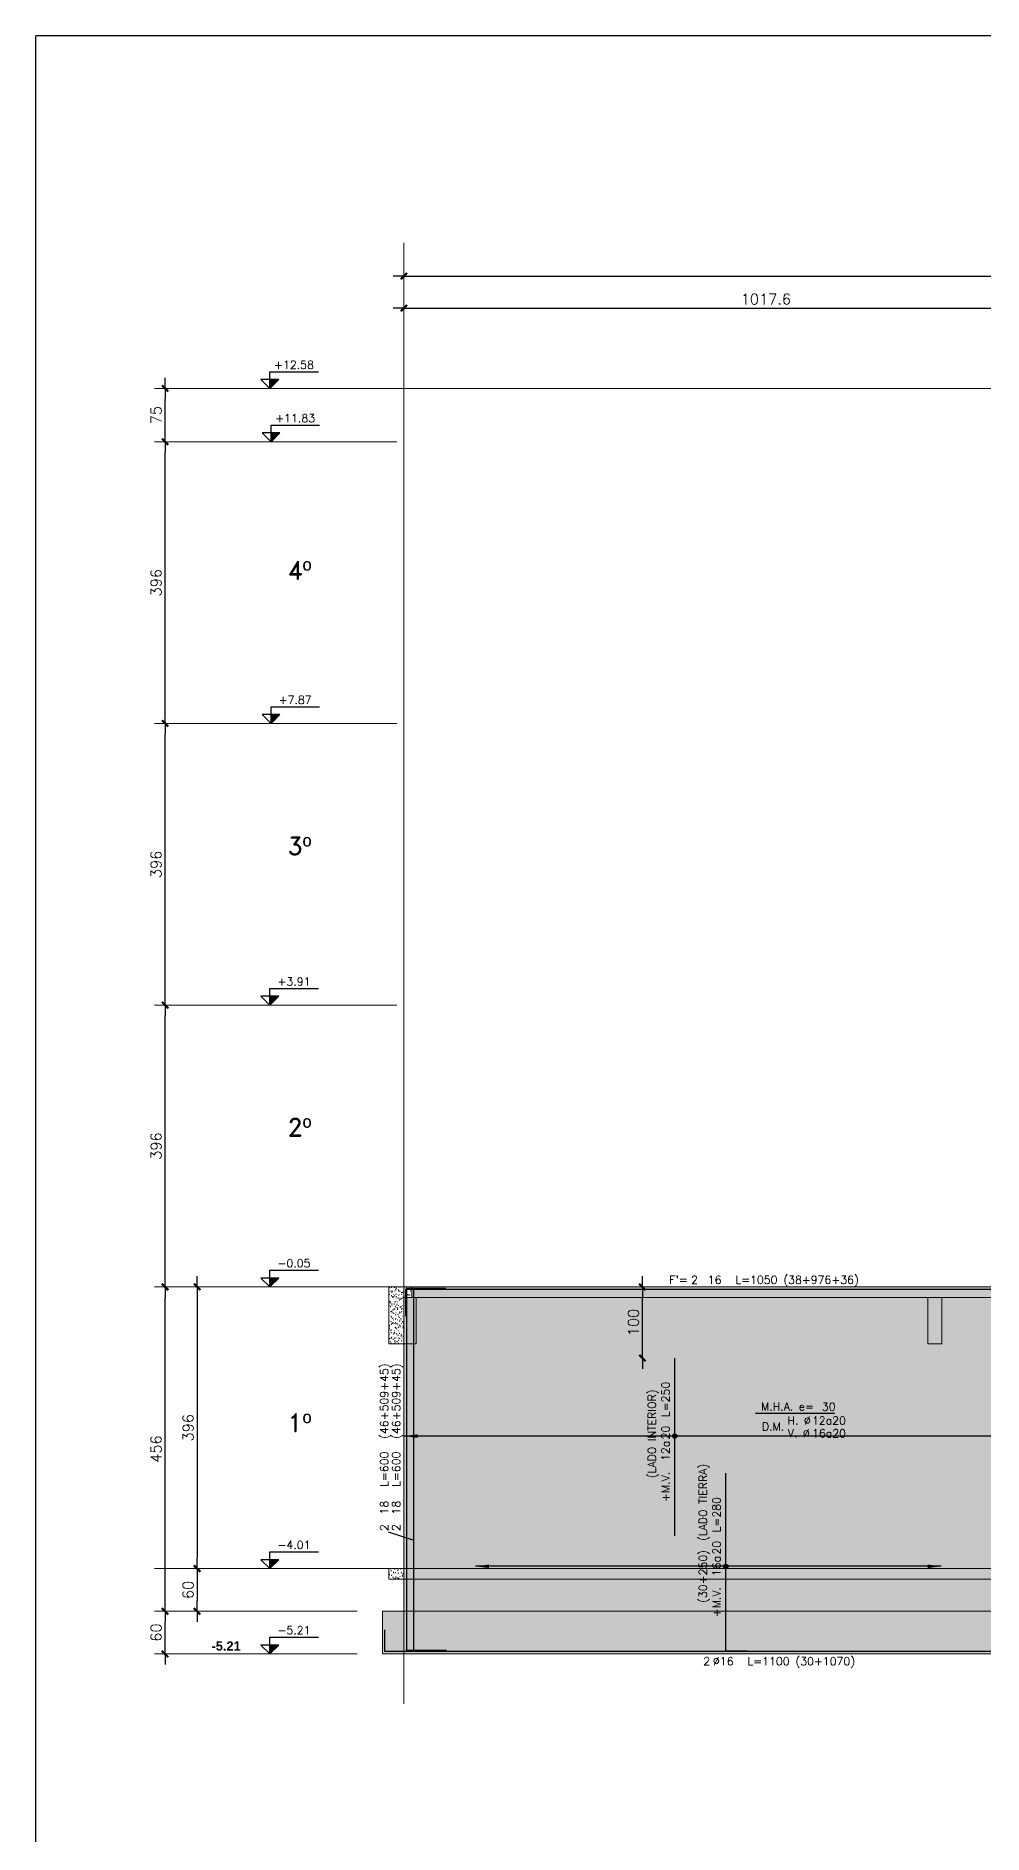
# Model space of a CAD drawing. Extents: x -9609 to 18865, y -11714 to 16567.
# Drawn here: x -58 to 1273, y 1595 to 4123 of the extents above; entities that cross this region are included whole.
import ezdxf
from ezdxf.enums import TextEntityAlignment as Align

# ---------------------------------------------------------------- set-up
doc = ezdxf.new("R2010")
doc.units = 0
doc.header["$LTSCALE"] = 30
doc.header["$MEASUREMENT"] = 0
doc.linetypes.add('EJEI$0$RLE-PROYECCION', pattern=[0.71438, 0.47625, -0.23813])
doc.layers.get('0').update_dxf_attribs({"linetype": 'CONTINUOUS'})
for name, color, linetype in [('EJEI$0$FE', 7, 'CONTINUOUS'), ('EJEI$0$RLA-FE', 7, 'CONTINUOUS'), ('EJEI$0$RLA-TEXTOS2', 6, 'CONTINUOUS'), ('EJEI$0$TEXTOS-FE', 9, 'CONTINUOUS'), ('EJEI$0$TEXTOS1', 9, 'CONTINUOUS'), ('RLA-FORMATO', 7, 'CONTINUOUS')]:
    doc.layers.add(name, color=color, linetype=linetype)
doc.layers.add('EJEI$0$RLA-ACHURADO', color=30, linetype='EJEI$0$RLE-PROYECCION', lineweight=15, transparency=0.7)
for name, color, linetype, lineweight in [('EJEI$0$RLA-CONTORNO', 30, 'CONTINUOUS', 15), ('EJEI$0$RLA-EJES', 1, 'CONTINUOUS', 9), ('EJEI$0$RLA-NIVEL-1', 1, 'CONTINUOUS', 9), ('EJEI$0$RLA-SELLO', 3, 'CONTINUOUS', 9)]:
    doc.layers.add(name, color=color, linetype=linetype, lineweight=lineweight)
doc.styles.add('EJEI$0$Arial_B', font='', dxfattribs={"height": 12.896825})
doc.styles.add('EJEI$0$RomanD', font='romand.shx', dxfattribs={"height": 31.5})
doc.styles.add('EJEI$0$RomanS', font='romans.shx', dxfattribs={"height": 11.25})
doc.styles.get('EJEI$0$Arial_B').set_extended_font_data('Arial', bold=True)
doc.dimstyles.new('EJEI$0$ING-50', dxfattribs={"dimscale": 50, "dimtxt": 0.27, "dimasz": 0.3, "dimexe": 0, "dimexo": 0, "dimgap": 0.1, "dimtad": 1, "dimdec": 1, "dimzin": 12, "dimdsep": 46, "dimtxsty": 'EJEI$0$RomanS', "dimblk": 'EJEI$0$TICK1', "dimblk1": 'EJEI$0$TICK1', "dimblk2": 'EJEI$0$TICK1', "dimcen": 0.09, "dimclrd": 2, "dimclre": 1, "dimclrt": 3, "dimadec": 0, "dimazin": 0, "dimtfac": 1, "dimtdec": 0, "dimtix": 1, "dimtmove": 2, "dimatfit": 3, "dimldrblk": 'EJEI$0$TICK1', "dimfxl": 0, "dimfxlon": 1, "dimtolj": 1, "dimtzin": 0, "dimarcsym": 0})
doc.dimstyles.new('EJEI$0$ING50', dxfattribs={"dimscale": 50, "dimtxt": 0.27, "dimasz": 0.3, "dimexe": 0, "dimexo": 0, "dimgap": 0.1, "dimtad": 1, "dimdec": 1, "dimzin": 12, "dimdsep": 46, "dimtxsty": 'EJEI$0$RomanS', "dimblk": 'EJEI$0$TICK1', "dimblk1": 'EJEI$0$TICK1', "dimblk2": 'EJEI$0$TICK1', "dimcen": 0.09, "dimclrd": 2, "dimclre": 1, "dimclrt": 3, "dimadec": 0, "dimazin": 0, "dimtfac": 1, "dimtdec": 0, "dimtix": 1, "dimtmove": 2, "dimatfit": 3, "dimldrblk": 'EJEI$0$TICK1', "dimfxl": 0, "dimfxlon": 1, "dimtolj": 1, "dimtzin": 0, "dimarcsym": 0})
pattern_1 = [(0, (-2025.082, -1558.006), (7.448, 5.08), [0.614, -4.971, 0.614, -4.971, -29.791]), (0, (-2025.082, -1558.006), (7.448, 5.08), [-11.172, 0.614, -10.557, 0.614, -4.971, -13.034]), (0, (-2025.082, -1558.006), (7.448, 5.08), [-27.929, 0.614, -3.109, 0.614, -8.695]), (101.948, (-2022.289, -1555.466), (-5.3358703, 15.057556), [1.484, -12.007, 1.484, -83.956]), (101.948, (-2022.289, -1555.466), (-5.3358703, 15.057556), [-14.974, -12.007, 1.484, -25.497, -44.968]), (101.948, (-2022.289, -1555.466), (-5.3358703, 15.057556), [-53.962, 1.484, -12.007, 1.484, -29.994]), (101.948, (-2022.289, -1555.466), (-5.3358703, 15.057556), [-68.936, -7.51, 1.484, -21]), (258.052, (-2021.358, -1545.306), (-2.1116062, -20.1370994), [1.484, -12.007, 1.484, -83.956]), (258.052, (-2021.358, -1545.306), (-2.1116062, -20.1370994), [-14.974, -12.007, 1.484, -25.497, -44.968]), (258.052, (-2021.358, -1545.306), (-2.1116062, -20.1370994), [-53.962, 1.484, -12.007, 1.484, -29.994]), (258.052, (-2021.358, -1545.306), (-2.1116062, -20.1370994), [-68.936, -7.51, 1.484, -21])]
pattern_2 = [(0, (-2025.066, -1558.006), (7.448, 5.08), [0.614, -4.972, 0.614, -4.972, -29.792]), (0, (-2025.066, -1558.006), (7.448, 5.08), [-11.172, 0.614, -10.558, 0.614, -4.972, -13.034]), (0, (-2025.066, -1558.006), (7.448, 5.08), [-27.93, 0.614, -3.11, 0.614, -8.696]), (101.949, (-2022.273, -1555.466), (-5.3361331, 15.0574629), [1.484, -12.007, 1.484, -83.956]), (101.949, (-2022.273, -1555.466), (-5.3361331, 15.0574629), [-14.974, -12.007, 1.484, -25.497, -44.968]), (101.949, (-2022.273, -1555.466), (-5.3361331, 15.0574629), [-53.962, 1.484, -12.007, 1.484, -29.994]), (101.949, (-2022.273, -1555.466), (-5.3361331, 15.0574629), [-68.937, -7.51, 1.484, -21]), (258.051, (-2021.342, -1545.306), (-2.1119577, -20.1370625), [1.484, -12.007, 1.484, -83.956]), (258.051, (-2021.342, -1545.306), (-2.1119577, -20.1370625), [-14.974, -12.007, 1.484, -25.497, -44.968]), (258.051, (-2021.342, -1545.306), (-2.1119577, -20.1370625), [-53.962, 1.484, -12.007, 1.484, -29.994]), (258.051, (-2021.342, -1545.306), (-2.1119577, -20.1370625), [-68.937, -7.51, 1.484, -21])]

# ---------------------------------------------------------------- blocks, each defined once
blk = doc.blocks.new('EJEI$0$TICK1')
at = {"color": 2}
for points in [[(0, 0), (-1, 0)], [(0, 0), (1, 0)]]:
    blk.add_lwpolyline(points, dxfattribs=at)
at = {"color": 2, "const_width": 0.2}
blk.add_lwpolyline([(-0.3, -0.3), (0.3, 0.3)], dxfattribs=at)
blk = doc.blocks.new('EJEI$0$DIMBLOCK1-EJE I')
at = {"color": 2, "lineweight": -2, "transparency": 16777216}
blk.add_line((-2207.4, 1416), (447.7, 1416), dxfattribs=at)
at = {"color": 2, "lineweight": -2, "transparency": 16777216, "xscale": 15, "yscale": 15, "zscale": 15, "rotation": 180}
blk.add_blockref('EJEI$0$TICK1', (-2222.4, 1416), dxfattribs=at)
at = {"color": 2, "lineweight": -2, "transparency": 16777216, "xscale": 15, "yscale": 15, "zscale": 15}
blk.add_blockref('EJEI$0$TICK1', (462.7, 1416), dxfattribs=at)
at = {"color": 3, "transparency": 16777216, "insert": (-879.8, 1428.6), "char_height": 15, "attachment_point": 5, "style": 'EJEI$0$RomanS'}
blk.add_mtext('\\A1;2685.1', dxfattribs=at)
blk = doc.blocks.new('EJEI$0$DIMBLOCK2-EJE I')
at = {"color": 2, "lineweight": -2, "transparency": 16777216}
blk.add_line((-2207.4, 1371), (-1219.8, 1371), dxfattribs=at)
at = {"color": 2, "lineweight": -2, "transparency": 16777216, "xscale": 15, "yscale": 15, "zscale": 15, "rotation": 180}
blk.add_blockref('EJEI$0$TICK1', (-2222.4, 1371), dxfattribs=at)
at = {"color": 2, "lineweight": -2, "transparency": 16777216, "xscale": 15, "yscale": 15, "zscale": 15}
blk.add_blockref('EJEI$0$TICK1', (-1204.8, 1371), dxfattribs=at)
at = {"color": 3, "transparency": 16777216, "insert": (-1713.6, 1383.6), "char_height": 15, "attachment_point": 5, "style": 'EJEI$0$RomanS'}
blk.add_mtext('\\A1;1017.6', dxfattribs=at)
blk = doc.blocks.new('EJEI$0$DIMBLOCK5-EJE I')
at = {"color": 2, "lineweight": -2, "transparency": 16777216}
blk.add_line((-2558.2, -506), (-2558.2, -476), dxfattribs=at)
at = {"color": 2, "lineweight": -2, "transparency": 16777216, "xscale": 15, "yscale": 15, "zscale": 15}
for p, rotation in [((-2558.2, -461), 90), ((-2558.2, -521), 270)]:
    blk.add_blockref('EJEI$0$TICK1', p, dxfattribs=dict(at, rotation=rotation))
at = {"color": 3, "transparency": 16777216, "insert": (-2570.8, -491), "char_height": 15, "attachment_point": 5, "rotation": 90, "style": 'EJEI$0$RomanS'}
blk.add_mtext('\\A1;60', dxfattribs=at)
blk = doc.blocks.new('EJEI$0$DIMBLOCK6-EJE I')
at = {"color": 2, "lineweight": -2, "transparency": 16777216}
blk.add_line((-2558.2, -446), (-2558.2, -20), dxfattribs=at)
at = {"color": 2, "lineweight": -2, "transparency": 16777216, "xscale": 15, "yscale": 15, "zscale": 15}
for p, rotation in [((-2558.2, -5), 90), ((-2558.2, -461), 270)]:
    blk.add_blockref('EJEI$0$TICK1', p, dxfattribs=dict(at, rotation=rotation))
at = {"color": 3, "transparency": 16777216, "insert": (-2570.8, -233), "char_height": 15, "attachment_point": 5, "rotation": 90, "style": 'EJEI$0$RomanS'}
blk.add_mtext('\\A1;456', dxfattribs=at)
blk = doc.blocks.new('EJEI$0$DIMBLOCK7-EJE I')
at = {"color": 2, "lineweight": -2, "transparency": 16777216}
blk.add_line((-2558.2, 10), (-2558.2, 376), dxfattribs=at)
at = {"color": 2, "lineweight": -2, "transparency": 16777216, "xscale": 15, "yscale": 15, "zscale": 15}
for p, rotation in [((-2558.2, 391), 90), ((-2558.2, -5), 270)]:
    blk.add_blockref('EJEI$0$TICK1', p, dxfattribs=dict(at, rotation=rotation))
at = {"color": 3, "transparency": 16777216, "insert": (-2570.8, 193), "char_height": 15, "attachment_point": 5, "rotation": 90, "style": 'EJEI$0$RomanS'}
blk.add_mtext('\\A1;396', dxfattribs=at)
blk = doc.blocks.new('EJEI$0$DIMBLOCK8-EJE I')
at = {"color": 2, "lineweight": -2, "transparency": 16777216}
blk.add_line((-2558.2, 406), (-2558.2, 772), dxfattribs=at)
at = {"color": 2, "lineweight": -2, "transparency": 16777216, "xscale": 15, "yscale": 15, "zscale": 15}
for p, rotation in [((-2558.2, 787), 90), ((-2558.2, 391), 270)]:
    blk.add_blockref('EJEI$0$TICK1', p, dxfattribs=dict(at, rotation=rotation))
at = {"color": 3, "transparency": 16777216, "insert": (-2570.8, 589), "char_height": 15, "attachment_point": 5, "rotation": 90, "style": 'EJEI$0$RomanS'}
blk.add_mtext('\\A1;396', dxfattribs=at)
blk = doc.blocks.new('EJEI$0$DIMBLOCK9-EJE I')
at = {"color": 2, "lineweight": -2, "transparency": 16777216}
blk.add_line((-2558.2, 802), (-2558.2, 1168), dxfattribs=at)
at = {"color": 2, "lineweight": -2, "transparency": 16777216, "xscale": 15, "yscale": 15, "zscale": 15}
for p, rotation in [((-2558.2, 1183), 90), ((-2558.2, 787), 270)]:
    blk.add_blockref('EJEI$0$TICK1', p, dxfattribs=dict(at, rotation=rotation))
at = {"color": 3, "transparency": 16777216, "insert": (-2570.8, 985), "char_height": 15, "attachment_point": 5, "rotation": 90, "style": 'EJEI$0$RomanS'}
blk.add_mtext('\\A1;396', dxfattribs=at)
blk = doc.blocks.new('EJEI$0$DIMBLOCK10-EJE I')
at = {"color": 2, "lineweight": -2, "transparency": 16777216}
blk.add_line((-2558.2, 1198), (-2558.2, 1243), dxfattribs=at)
at = {"color": 2, "lineweight": -2, "transparency": 16777216, "xscale": 15, "yscale": 15, "zscale": 15}
for p, rotation in [((-2558.2, 1258), 90), ((-2558.2, 1183), 270)]:
    blk.add_blockref('EJEI$0$TICK1', p, dxfattribs=dict(at, rotation=rotation))
at = {"color": 3, "transparency": 16777216, "insert": (-2570.8, 1220.5), "char_height": 15, "attachment_point": 5, "rotation": 90, "style": 'EJEI$0$RomanS'}
blk.add_mtext('\\A1;75', dxfattribs=at)
blk = doc.blocks.new('EJEI$0$DIMBLOCK11-EJE I')
at = {"color": 2, "lineweight": -2, "transparency": 16777216}
blk.add_line((-2513.2, -20), (-2513.2, -386), dxfattribs=at)
at = {"color": 2, "lineweight": -2, "transparency": 16777216, "xscale": 15, "yscale": 15, "zscale": 15}
for p, rotation in [((-2513.2, -5), 90), ((-2513.2, -401), 270)]:
    blk.add_blockref('EJEI$0$TICK1', p, dxfattribs=dict(at, rotation=rotation))
at = {"color": 3, "transparency": 16777216, "insert": (-2525.8, -203), "char_height": 15, "attachment_point": 5, "rotation": 90, "style": 'EJEI$0$RomanS'}
blk.add_mtext('\\A1;396', dxfattribs=at)
blk = doc.blocks.new('EJEI$0$DIMBLOCK12-EJE I')
at = {"color": 2, "lineweight": -2, "transparency": 16777216}
blk.add_line((-2513.2, -416), (-2513.2, -446), dxfattribs=at)
at = {"color": 2, "lineweight": -2, "transparency": 16777216, "xscale": 15, "yscale": 15, "zscale": 15}
for p, rotation in [((-2513.2, -401), 90), ((-2513.2, -461), 270)]:
    blk.add_blockref('EJEI$0$TICK1', p, dxfattribs=dict(at, rotation=rotation))
at = {"color": 3, "transparency": 16777216, "insert": (-2525.8, -431), "char_height": 15, "attachment_point": 5, "rotation": 90, "style": 'EJEI$0$RomanS'}
blk.add_mtext('\\A1;60', dxfattribs=at)
blk = doc.blocks.new('EJEI$0$nivel-el')
blk.add_hatch(color=1).paths.add_polyline_path([(0, 0), (12.5, 12.5), (0, 12.5)])
at = {"color": 3}
blk.add_lwpolyline([(0, 0), (12.5, 12.5), (-12.5, 12.5), (0, 0), (0, 23.61), (68.35, 23.61)], dxfattribs=at)
blk.add_lwpolyline([(0, 0), (12.5, 12.5), (0, 12.5), (0, 0)])
at = {"color": 3, "style": 'EJEI$0$RomanS', "flags": 4}
blk.add_attdef('%%P0.00', text='', height=11.25, dxfattribs=at).set_placement((33.96, 27.67), align=Align.CENTER)
blk = doc.blocks.new('EJEI$0$FLECHA')
at = {"color": 2}
blk.add_lwpolyline([(0, 0, 0, 5, 0), (19.2, 0, 5, 5, 0)], format="xyseb", dxfattribs=at)
blk = doc.blocks.new('*U89')
at = {"layer": 'EJEI$0$RLA-FE'}
h = blk.add_hatch(color=256, dxfattribs=at)
edge = h.paths.add_edge_path()
edge.add_arc((119.2, 0), 3, 0, 360)
at = {"layer": 'EJEI$0$RLA-FE', "color": 1}
blk.add_line((119.2, -302.9), (119.2, 352), dxfattribs=at)
at = {"layer": 'EJEI$0$RLA-FE'}
for p, q in [((0, -30), (0, 0)), ((0, 0), (168.2, 0)), ((168.2, 0), (218.2, 0)), ((218.2, 0), (250, 0)), ((250, 0), (250, 0))]:
    blk.add_line(p, q, dxfattribs=at)
blk.add_circle((119.2, 0), 3, dxfattribs=at)
at = {"layer": 'EJEI$0$FE', "color": 1, "rotation": 270}
blk.add_blockref('EJEI$0$FLECHA', (119.2, 352), dxfattribs=at)
at = {"layer": 'EJEI$0$FE', "color": 1, "xscale": -1, "rotation": 270}
blk.add_blockref('EJEI$0$FLECHA', (119.2, -302.9), dxfattribs=at)
at = {"layer": 'EJEI$0$RLA-FE', "color": 3, "style": 'EJEI$0$RomanS'}
for tag, flags, p in [('TEXTO_FE2', 8, (142.1, 26.5)), ('+SUPLE', 12, (90, 7.3))]:
    blk.add_attdef(tag, text='', height=11.2, dxfattribs=dict(at, flags=flags)).set_placement(p, align=Align.RIGHT)
for tag, p, flags in [('LADO', (154.8, 26.5), 8), ('PHI', (94.1, 7.5), 14), ('A', (124.7, 7.3), 12), ('ESP', (135.6, 7.3), 12), ('MINUS', (160.7, 7.3), 13), ('TEXTO_FE1', (166.8, 7.3), 8), ('MARK', (174, 7.3), 13), ('TIPO', (104.6, -50.7), 13), ('NVECES', (90.7, -69.6), 13), ('NUMFE', (94.6, -89.4), 13), ('CAPA', (102.8, -108.5), 13), ('DESPLAZA', (259, -126.5), 13), ('ESPACIO', (265, -144.9), 13), ('CANT', (278.9, -163.7), 13), ('REC', (283.3, -184.4), 9)]:
    blk.add_attdef(tag, p, '', height=11.2, dxfattribs=dict(at, flags=flags))
at = {"layer": 'EJEI$0$RLA-FE', "color": 3, "style": 'EJEI$0$RomanS', "flags": 12}
blk.add_attdef('DIAM', text='', height=11.2, dxfattribs=at).set_placement((114.9, 7.3), align=Align.CENTER)
blk = doc.blocks.new('*D102')
at = {"layer": 'EJEI$0$RLA-FE', "color": 2, "lineweight": -2, "transparency": 16777216}
blk.add_line((-1887.2, -90), (-1887.2, -20), dxfattribs=at)
at = {"layer": 'EJEI$0$RLA-FE', "color": 2, "lineweight": -2, "transparency": 16777216, "xscale": 15, "yscale": 15, "zscale": 15}
for p, rotation in [((-1887.2, -5), 90), ((-1887.2, -105), 270)]:
    blk.add_blockref('EJEI$0$TICK1', p, dxfattribs=dict(at, rotation=rotation))
at = {"layer": 'EJEI$0$RLA-FE', "color": 3, "transparency": 16777216, "insert": (-1899.8, -55), "char_height": 15, "attachment_point": 5, "rotation": 90, "style": 'EJEI$0$RomanS'}
blk.add_mtext('\\A1;100', dxfattribs=at)
blk = doc.blocks.new('*U97')
at = {"layer": 'EJEI$0$RLA-FE'}
h = blk.add_hatch(color=256, dxfattribs=at)
edge = h.paths.add_edge_path()
edge.add_arc((140.3, 0), 3, 0, 360)
at = {"layer": 'EJEI$0$RLA-FE', "color": 1}
blk.add_line((140.2, -599.8), (140.2, 380.7), dxfattribs=at)
at = {"layer": 'EJEI$0$RLA-FE'}
for p, q in [((0, 0), (0, 0)), ((0, 0), (168.2, 0)), ((168.2, 0), (218.2, 0)), ((218.2, 0), (250, 0)), ((250, 0), (250, 0))]:
    blk.add_line(p, q, dxfattribs=at)
blk.add_circle((140.3, 0), 3, dxfattribs=at)
at = {"layer": 'EJEI$0$FE', "color": 1, "rotation": 270}
blk.add_blockref('EJEI$0$FLECHA', (140.2, 380.7), dxfattribs=at)
at = {"layer": 'EJEI$0$FE', "color": 1, "xscale": -1, "rotation": 270}
blk.add_blockref('EJEI$0$FLECHA', (140.2, -599.8), dxfattribs=at)
at = {"layer": 'EJEI$0$RLA-FE', "color": 3, "style": 'EJEI$0$RomanS'}
for tag, flags, p in [('TEXTO_FE2', 8, (142.1, 26.5)), ('+SUPLE', 12, (90, 7.3))]:
    blk.add_attdef(tag, text='', height=11.2, dxfattribs=dict(at, flags=flags)).set_placement(p, align=Align.RIGHT)
for tag, p, flags in [('LADO', (81, 26.5), 8), ('PHI', (94.1, 7.5), 14), ('A', (124.7, 7.3), 12), ('ESP', (135.6, 7.3), 12), ('MINUS', (160.7, 7.3), 13), ('TEXTO_FE1', (166.8, 7.3), 8), ('MARK', (174, 7.3), 13), ('TIPO', (104.6, -50.7), 13), ('NVECES', (90.7, -69.6), 13), ('NUMFE', (94.6, -89.4), 13), ('CAPA', (102.8, -108.5), 13), ('DESPLAZA', (259, -126.5), 13), ('ESPACIO', (265, -144.9), 13), ('CANT', (278.9, -163.7), 13), ('REC', (283.3, -184.4), 9)]:
    blk.add_attdef(tag, p, '', height=11.2, dxfattribs=dict(at, flags=flags))
at = {"layer": 'EJEI$0$RLA-FE', "color": 3, "style": 'EJEI$0$RomanS', "flags": 12}
blk.add_attdef('DIAM', text='', height=11.2, dxfattribs=at).set_placement((114.9, 7.3), align=Align.CENTER)
blk = doc.blocks.new('*U96')
at = {"layer": 'EJEI$0$TEXTOS1', "color": 5}
blk.add_line((-55.6, 0), (55.6, 0), dxfattribs=at)
at = {"layer": 'EJEI$0$TEXTOS-FE', "color": 9, "style": 'EJEI$0$RomanS'}
for s, p in [('D.M.', (-30.8, -24.4)), ('V. %%C', (5.4, -33.8)), ('H. %%C', (5.9, -16))]:
    blk.add_text(s, height=11.25, dxfattribs=at).set_placement(p, align=Align.CENTER)
at = {"layer": 'EJEI$0$TEXTOS-FE', "color": 9, "style": 'EJEI$0$RomanS', "flags": 12}
for tag, p in [('MALLA_2', (23.9, -16.1)), ('MALLA_3', (24, -34))]:
    blk.add_attdef(tag, p, '', height=11.2, dxfattribs=at)
at = {"layer": 'EJEI$0$TEXTOS1', "color": 9, "style": 'EJEI$0$RomanS'}
blk.add_text('M.H.A. e=', height=11.25, dxfattribs=at).set_placement((-10.5, 3.6), align=Align.CENTER)
at = {"layer": 'EJEI$0$TEXTOS1', "color": 9, "style": 'EJEI$0$RomanS', "flags": 12}
blk.add_attdef('ESPESOR', (30.1, 3.4), '', height=11.2, dxfattribs=at)
blk = doc.blocks.new('*U98')
at = {"layer": 'EJEI$0$RLA-FE'}
for p, q in [((0, -46), (0, 0)), ((0, 0), (427.2, 0)), ((427.2, 0), (477.2, 0)), ((477.2, 0), (509, 0)), ((509, 0), (509, -45))]:
    blk.add_line(p, q, dxfattribs=at)
at = {"layer": 'EJEI$0$RLA-FE', "color": 3, "style": 'EJEI$0$RomanS', "flags": 8}
for tag, p in [('F=', (162.9, 9.3)), ('NUM', (177.3, 9.3))]:
    blk.add_attdef(tag, text='', height=11.2, dxfattribs=at).set_placement(p, align=Align.RIGHT)
at = {"layer": 'EJEI$0$RLA-FE', "color": 3, "style": 'EJEI$0$RomanS'}
for tag, p, flags in [('PHI', (181.2, 9.5), 14), ('DIAM', (191.1, 9.3), 12), ('MINUS', (213.1, 9.3), 13), ('MARK', (226.5, 9.3), 13), ('TEXTO_FE1', (229.8, 9.3), 8), ('TEXTO_FE2', (297.3, 9.3), 8), ('TIPO', (253.3, -75.8), 13), ('NVECES', (239.4, -94.7), 13), ('NUMFE', (243.4, -114.5), 13), ('CAPA', (251.6, -133.6), 13), ('DESPLAZA', (278.3, -151.6), 13), ('ESPACIO', (284.4, -170), 13), ('CANT', (298.2, -188.8), 13)]:
    blk.add_attdef(tag, p, '', height=11.2, dxfattribs=dict(at, flags=flags))
blk = doc.blocks.new('*U99')
at = {"layer": 'EJEI$0$RLA-FE'}
for p, q in [((0, -46), (0, 0)), ((0, 0), (427.2, 0)), ((427.2, 0), (477.2, 0)), ((477.2, 0), (509, 0)), ((509, 0), (509, -45))]:
    blk.add_line(p, q, dxfattribs=at)
at = {"layer": 'EJEI$0$RLA-FE', "color": 3, "style": 'EJEI$0$RomanS', "flags": 8}
for tag, p in [('F=', (162.9, 36.1)), ('NUM', (177.3, 36.1))]:
    blk.add_attdef(tag, text='', height=11.2, dxfattribs=at).set_placement(p, align=Align.RIGHT)
at = {"layer": 'EJEI$0$RLA-FE', "color": 3, "style": 'EJEI$0$RomanS'}
for tag, p, flags in [('PHI', (181.2, 36.3), 14), ('DIAM', (191.1, 36.1), 12), ('MINUS', (213.1, 36.1), 13), ('MARK', (226.5, 36.1), 13), ('TEXTO_FE1', (229.8, 36.1), 8), ('TEXTO_FE2', (297.3, 36.1), 8), ('TIPO', (253.3, -75.8), 13), ('NVECES', (239.4, -94.7), 13), ('NUMFE', (243.4, -114.5), 13), ('CAPA', (251.6, -133.6), 13), ('DESPLAZA', (278.3, -151.6), 13), ('ESPACIO', (284.4, -170), 13), ('CANT', (298.2, -188.8), 13)]:
    blk.add_attdef(tag, p, '', height=11.2, dxfattribs=dict(at, flags=flags))
blk = doc.blocks.new('*U100')
at = {"layer": 'EJEI$0$RLA-FE'}
for p, q in [((0, -38), (0, 0)), ((0, 0), (894.2, 0)), ((894.2, 0), (944.2, 0)), ((944.2, 0), (976, 0)), ((976, 0), (976, -36))]:
    blk.add_line(p, q, dxfattribs=at)
at = {"layer": 'EJEI$0$RLA-FE', "color": 3, "style": 'EJEI$0$RomanS', "flags": 8}
for tag, p in [('F=', (396.4, 7.3)), ('NUM', (410.8, 7.3))]:
    blk.add_attdef(tag, text='', height=11.2, dxfattribs=at).set_placement(p, align=Align.RIGHT)
at = {"layer": 'EJEI$0$RLA-FE', "color": 3, "style": 'EJEI$0$RomanS'}
for tag, p, flags in [('PHI', (414.7, 7.5), 14), ('DIAM', (424.6, 7.3), 12), ('MINUS', (446.6, 7.3), 13), ('MARK', (460, 7.3), 13), ('TEXTO_FE1', (463.3, 7.3), 8), ('TEXTO_FE2', (530.8, 7.3), 8), ('TIPO', (486.8, -75.8), 13), ('NVECES', (472.9, -94.7), 13), ('NUMFE', (476.9, -114.5), 13), ('CAPA', (485.1, -133.6), 13), ('DESPLAZA', (278.3, -151.6), 13), ('ESPACIO', (284.4, -170), 13), ('CANT', (298.2, -188.8), 13)]:
    blk.add_attdef(tag, p, '', height=11.2, dxfattribs=dict(at, flags=flags))
blk = doc.blocks.new('*U165')
at = {"layer": 'EJEI$0$RLA-FE'}
for p, q in [((0, 30), (0, 0)), ((0, 0), (988.2, 0)), ((988.2, 0), (1038.2, 0)), ((1038.2, 0), (1070, 0)), ((1070, 0), (1070, 0))]:
    blk.add_line(p, q, dxfattribs=at)
at = {"layer": 'EJEI$0$RLA-FE', "color": 3, "style": 'EJEI$0$RomanS', "flags": 8}
for tag, p in [('F=', (443.4, -19.9)), ('NUM', (457.8, -19.9))]:
    blk.add_attdef(tag, text='', height=11.2, dxfattribs=at).set_placement(p, align=Align.RIGHT)
at = {"layer": 'EJEI$0$RLA-FE', "color": 3, "style": 'EJEI$0$RomanS'}
for tag, p, flags in [('PHI', (461.7, -19.7), 12), ('DIAM', (471.6, -19.9), 12), ('MINUS', (493.6, -19.9), 13), ('MARK', (507, -19.9), 13), ('TEXTO_FE1', (510.3, -19.9), 8), ('TEXTO_FE2', (577.8, -19.9), 8), ('TIPO', (533.8, -57.9), 13), ('NVECES', (519.9, -76.9), 13), ('NUMFE', (523.9, -96.6), 13), ('DESPLAZA', (277.2, -134.2), 13), ('CAPA', (532.1, -115.7), 13), ('ESPACIO', (283.2, -152.5), 13), ('CANT', (297.1, -171.3), 13)]:
    blk.add_attdef(tag, p, '', height=11.2, dxfattribs=dict(at, flags=flags))
blk = doc.blocks.new('EJEI')
at = {"layer": 'EJEI$0$RLA-ACHURADO'}
h = blk.add_hatch(dxfattribs=at)
h.set_pattern_fill('SAND - DENSE', color=256, style=0, pattern_type=2)
h.set_pattern_definition(pattern_1)
h.paths.add_polyline_path([(-2222.38, -20), (-2222.38, -5), (-2243.65, -5), (-2243.65, -20)], flags=0)
h = blk.add_hatch(dxfattribs=at)
h.set_pattern_fill('SAND - DENSE', color=256, style=0, pattern_type=2)
h.set_pattern_definition(pattern_2)
h.paths.add_polyline_path([(-2222.38, -85), (-2222.38, -20), (-2243.65, -20), (-2243.65, -85)], flags=0)
h = blk.add_hatch(dxfattribs=at)
h.set_pattern_fill('SAND - DENSE', color=256, style=0, pattern_type=2)
h.set_pattern_definition(pattern_2)
h.paths.add_polyline_path([(-2218.93, -461), (-1261.82, -461), (-1261.82, -20), (-2218.93, -20), (-2218.93, -5), (-2222.38, -5), (-2222.38, -461)], flags=0)
h = blk.add_hatch(dxfattribs=at)
h.set_pattern_fill('SAND - DENSE', color=256, style=0, pattern_type=2)
h.set_pattern_definition(pattern_2)
h.paths.add_polyline_path([(-2218.93, -20), (-2211.48, -20), (-2211.48, -5), (-2218.93, -5)], flags=0)
h = blk.add_hatch(dxfattribs=at)
h.set_pattern_fill('SAND - DENSE', color=256, style=0, pattern_type=2)
h.set_pattern_definition(pattern_2)
h.paths.add_polyline_path([(-1241.82, -20), (-1241.82, -5), (-2211.48, -5), (-2211.48, -20), (-1831.94, -20)], flags=0)
h.paths.add_polyline_path([(-1239.82, -20), (525.18, -20), (525.18, -5), (-1239.82, -5)], flags=0)
h = blk.add_hatch(dxfattribs=at)
h.set_pattern_fill('SAND - DENSE', color=256, style=0, pattern_type=2)
h.set_pattern_definition(pattern_2)
h.paths.add_polyline_path([(-2243.64, -416), (-2222.38, -416), (-2222.38, -401), (-2243.64, -401)], flags=0)
h = blk.add_hatch(dxfattribs=at)
h.set_pattern_fill('SAND - DENSE', color=256, style=0, pattern_type=2)
h.set_pattern_definition(pattern_1)
h.paths.add_polyline_path([(-1169.82, -416), (-514.82, -416), (-514.82, -401), (-1169.82, -401)], flags=0)
h.paths.add_polyline_path([(-1831.94, -416), (-1261.82, -416), (-1261.82, -401), (-2218.93, -401), (-2218.93, -416)], flags=0)
h.paths.add_polyline_path([(375.18, -416), (375.18, -401), (-444.82, -401), (-444.82, -416), (-191.25, -416)], flags=0)
h.paths.add_polyline_path([(-1239.82, -416), (-1239.82, -401), (-1241.82, -401.03), (-1241.82, -416)], flags=0)
h = blk.add_hatch(dxfattribs=at)
h.set_pattern_fill('SAND - DENSE', color=256, style=0, pattern_type=2)
h.set_pattern_definition(pattern_2)
h.paths.add_polyline_path([(-1054.8, -521), (260.2, -521), (260.2, -461), (-1054.8, -461)], flags=0)
h.paths.add_polyline_path([(-1354.8, -521), (-1354.8, -461), (-2252.38, -461), (-2252.38, -521), (-1831.94, -521)], flags=0)
at = {"layer": 'EJEI$0$RLA-CONTORNO'}
for p, q in [((-2243.65, -20), (-2243.65, -5)), ((-2243.65, -5), (-2222.38, -5)), ((-2243.65, -85), (-2243.65, -20)), ((-2218.93, -5), (-2222.38, -5)), ((-2222.38, -5), (-2222.38, -461)), ((-2218.93, -20), (-2222.38, -20)), ((-2218.93, -20), (-2218.93, -5)), ((-2218.93, -5), (-2211.48, -5)), ((-2211.48, -20), (-2218.93, -20)), ((-1241.82, -5), (-2211.48, -5)), ((-2211.48, -5), (-2211.48, -20)), ((-2211.48, -20), (-1261.82, -20)), ((-2205.32, -20), (-2205.32, -85)), ((-1486.04, -85), (-1486.04, -20)), ((-1466.04, -20), (-1466.04, -85)), ((-2243.65, -85), (-2222.38, -85)), ((-2205.32, -85), (-2222.38, -85)), ((-2205.32, -85), (-2222.15, -85)), ((-1466.04, -85), (-1486.04, -85)), ((-2243.64, -416), (-2243.64, -401)), ((-2243.64, -401), (-2222.38, -401)), ((-2222.38, -401), (-2218.93, -401)), ((-2218.93, -401), (-2218.93, -416)), ((-2218.93, -401), (-1261.82, -401)), ((-2222.38, -416), (-2243.64, -416)), ((-2218.93, -416), (-2222.38, -416)), ((-1261.82, -416), (-2218.93, -416)), ((-1239.8, -461), (-2252.38, -461)), ((-2252.38, -461), (-2252.38, -521)), ((-2252.38, -521), (-1354.8, -521))]:
    blk.add_line(p, q, dxfattribs=at)
at = {"layer": 'EJEI$0$RLA-EJES'}
blk.add_line((-2222.38, -590.94), (-2222.38, 1463), dxfattribs=at)
at = {"layer": 'EJEI$0$RLA-FE', "color": 2}
blk.add_line((-2244.46, -349.49), (-2208.38, -361.21), dxfattribs=at)
at = {"layer": 'EJEI$0$RLA-NIVEL-1'}
for p, q in [((-1191.13, 1258), (-2573.18, 1258)), ((-2573.18, 1183), (-2232.29, 1183)), ((-2573.18, 787), (-2232.29, 787)), ((-2573.18, 391), (-2232.29, 391)), ((-2573.18, -5), (-2232.29, -5)), ((-2573.18, -401), (-2232.29, -401)), ((-2288.07, -461), (-2573.18, -461)), ((-2288.07, -521), (-2573.18, -521))]:
    blk.add_line(p, q, dxfattribs=at)
at = {"layer": 'EJEI$0$RLA-SELLO'}
blk.add_line((-2573.18, -521), (-2374.86, -521), dxfattribs=at)
ref = blk.add_blockref('EJEI$0$nivel-el', (-2410.92, 1258))
ref.add_attrib('%%P0.00', '+12.58', dxfattribs={"color": 3, "height": 11.25, "style": 'EJEI$0$RomanS'}).set_placement((-2376.96, 1285.67), align=Align.CENTER)
ref = blk.add_blockref('EJEI$0$nivel-el', (-2409.26, 1183))
ref.add_attrib('%%P0.00', '+11.83', dxfattribs={"color": 3, "height": 11.25, "style": 'EJEI$0$RomanS'}).set_placement((-2375.3, 1210.67), align=Align.CENTER)
ref = blk.add_blockref('EJEI$0$nivel-el', (-2409.26, 787))
ref.add_attrib('%%P0.00', '+7.87', dxfattribs={"color": 3, "height": 11.25, "style": 'EJEI$0$RomanS'}).set_placement((-2375.3, 814.67), align=Align.CENTER)
ref = blk.add_blockref('EJEI$0$nivel-el', (-2410.92, 391))
ref.add_attrib('%%P0.00', '+3.91', dxfattribs={"color": 3, "height": 11.25, "style": 'EJEI$0$RomanS'}).set_placement((-2376.96, 418.67), align=Align.CENTER)
ref = blk.add_blockref('EJEI$0$nivel-el', (-2410.92, -5))
ref.add_attrib('%%P0.00', '-0.05', dxfattribs={"color": 3, "height": 11.25, "style": 'EJEI$0$RomanS'}).set_placement((-2376.96, 22.67), align=Align.CENTER)
ref = blk.add_blockref('*U96', (-1672.72, -182.52))
ref.add_attrib('ESPESOR', ' 30', (-1642.66, -179.08), dxfattribs={"layer": 'EJEI$0$TEXTOS1', "color": 9, "height": 11.25, "style": 'EJEI$0$RomanS'})
ref.add_attrib('MALLA_2', '12a20', (-1648.81, -198.6), dxfattribs={"layer": 'EJEI$0$TEXTOS-FE', "color": 9, "height": 11.25, "style": 'EJEI$0$RomanS'})
ref.add_attrib('MALLA_3', '16a20', (-1648.68, -216.49), dxfattribs={"layer": 'EJEI$0$TEXTOS-FE', "color": 9, "height": 11.25, "style": 'EJEI$0$RomanS'})
ref = blk.add_blockref('EJEI$0$nivel-el', (-2410.92, -401))
ref.add_attrib('%%P0.00', '-4.01', dxfattribs={"color": 3, "height": 11.25, "style": 'EJEI$0$RomanS'}).set_placement((-2376.96, -373.33), align=Align.CENTER)
ref = blk.add_blockref('EJEI$0$nivel-el', (-2410.92, -521))
ref.add_attrib('%%P0.00', '-5.21', dxfattribs={"color": 3, "height": 11.25, "style": 'EJEI$0$RomanS'}).set_placement((-2376.96, -493.33), align=Align.CENTER)
at = {"layer": 'EJEI$0$RLA-FE'}
ref = blk.add_blockref('*U100', (-2219.88, -8), dxfattribs=at)
ref.add_attrib('DIAM', '16', (-1795.28, -0.68), dxfattribs={"color": 3, "height": 11.25, "style": 'EJEI$0$RomanS'})
ref.add_attrib('NUM', '2', dxfattribs={"color": 3, "height": 11.25, "style": 'EJEI$0$RomanS'}).set_placement((-1809.03, -0.68), align=Align.RIGHT)
ref.add_attrib('TEXTO_FE1', 'L=1050', (-1756.57, -0.68), dxfattribs={"color": 3, "height": 11.25, "style": 'EJEI$0$RomanS'})
ref.add_attrib('TEXTO_FE2', '(38+976+36)', (-1689.05, -0.66), dxfattribs={"color": 3, "height": 11.25, "style": 'EJEI$0$RomanS'})
ref.add_attrib('F=', "F'=", dxfattribs={"color": 3, "height": 11.25, "style": 'EJEI$0$RomanS'}).set_placement((-1823.44, -0.68), align=Align.RIGHT)
ref = blk.add_blockref('*U99', (-2208.38, -516), dxfattribs=dict(at, rotation=90))
ref.add_attrib('DIAM', '18', (-2244.46, -324.9), dxfattribs={"color": 3, "height": 11.25, "rotation": 90, "style": 'EJEI$0$RomanS'})
ref.add_attrib('NUM', '2', dxfattribs={"color": 3, "height": 11.25, "rotation": 90, "style": 'EJEI$0$RomanS'}).set_placement((-2244.46, -338.65), align=Align.RIGHT)
ref.add_attrib('TEXTO_FE1', 'L=600', (-2244.46, -286.19), dxfattribs={"color": 3, "height": 11.25, "rotation": 90, "style": 'EJEI$0$RomanS'})
ref.add_attrib('TEXTO_FE2', '(46+509+45)', (-2244.48, -218.67), dxfattribs={"color": 3, "height": 11.25, "rotation": 90, "style": 'EJEI$0$RomanS'})
ref = blk.add_blockref('*U98', (-2218.38, -516), dxfattribs=dict(at, rotation=90))
ref.add_attrib('DIAM', '18', (-2227.7, -324.9), dxfattribs={"color": 3, "height": 11.25, "rotation": 90, "style": 'EJEI$0$RomanS'})
ref.add_attrib('NUM', '2', dxfattribs={"color": 3, "height": 11.25, "rotation": 90, "style": 'EJEI$0$RomanS'}).set_placement((-2227.7, -338.65), align=Align.RIGHT)
ref.add_attrib('TEXTO_FE1', 'L=600', (-2227.7, -286.19), dxfattribs={"color": 3, "height": 11.25, "rotation": 90, "style": 'EJEI$0$RomanS'})
ref.add_attrib('TEXTO_FE2', '(46+509+45)', (-2227.72, -218.67), dxfattribs={"color": 3, "height": 11.25, "rotation": 90, "style": 'EJEI$0$RomanS'})
ref = blk.add_blockref('*U97', (-1841.65, -354.97), dxfattribs=dict(at, rotation=90))
ref.add_attrib('DIAM', '12', dxfattribs={"color": 3, "height": 11.25, "rotation": 90, "style": 'EJEI$0$RomanS'}).set_placement((-1848.97, -240.09), align=Align.CENTER)
ref.add_attrib('LADO', '(LADO INTERIOR)', (-1868.18, -274.02), dxfattribs={"color": 3, "height": 11.25, "rotation": 90, "style": 'EJEI$0$RomanS'})
ref.add_attrib('TEXTO_FE1', 'L=250', (-1848.97, -188.13), dxfattribs={"color": 3, "height": 11.25, "rotation": 90, "style": 'EJEI$0$RomanS'})
ref.add_attrib('+SUPLE', '+M.V.', dxfattribs={"color": 3, "height": 11.25, "rotation": 90, "style": 'EJEI$0$RomanS'}).set_placement((-1848.97, -264.93), align=Align.RIGHT)
ref.add_attrib('A', 'a', (-1848.97, -230.29), dxfattribs={"color": 3, "height": 11.25, "rotation": 90, "style": 'EJEI$0$RomanS'})
ref.add_attrib('ESP', '20', (-1848.97, -219.4), dxfattribs={"color": 3, "height": 11.25, "rotation": 90, "style": 'EJEI$0$RomanS'})
ref = blk.add_blockref('*U89', (-1769.89, -517), dxfattribs=dict(at, rotation=90))
ref.add_attrib('DIAM', '16', dxfattribs={"color": 3, "height": 11.25, "rotation": 90, "style": 'EJEI$0$RomanS'}).set_placement((-1777.21, -402.12), align=Align.CENTER)
ref.add_attrib('LADO', '(LADO TIERRA)', (-1796.42, -362.25), dxfattribs={"color": 3, "height": 11.25, "rotation": 90, "style": 'EJEI$0$RomanS'})
ref.add_attrib('TEXTO_FE1', 'L=280', (-1777.21, -350.16), dxfattribs={"color": 3, "height": 11.25, "rotation": 90, "style": 'EJEI$0$RomanS'})
ref.add_attrib('TEXTO_FE2', '(30+250)', dxfattribs={"color": 3, "height": 11.25, "rotation": 90, "style": 'EJEI$0$RomanS'}).set_placement((-1796.42, -374.91), align=Align.RIGHT)
ref.add_attrib('+SUPLE', '+M.V.', dxfattribs={"color": 3, "height": 11.25, "rotation": 90, "style": 'EJEI$0$RomanS'}).set_placement((-1777.21, -426.96), align=Align.RIGHT)
ref.add_attrib('A', 'a', (-1777.21, -392.32), dxfattribs={"color": 3, "height": 11.25, "rotation": 90, "style": 'EJEI$0$RomanS'})
ref.add_attrib('ESP', '20', (-1777.21, -381.42), dxfattribs={"color": 3, "height": 11.25, "rotation": 90, "style": 'EJEI$0$RomanS'})
ref = blk.add_blockref('*U165', (-2249.88, -517), dxfattribs=at)
ref.add_attrib('DIAM', '16', (-1778.28, -536.89), dxfattribs={"color": 3, "height": 11.25, "style": 'EJEI$0$RomanS'})
ref.add_attrib('NUM', '2', dxfattribs={"color": 3, "height": 11.25, "style": 'EJEI$0$RomanS'}).set_placement((-1792.03, -536.89), align=Align.RIGHT)
ref.add_attrib('TEXTO_FE1', 'L=1100', (-1739.57, -536.89), dxfattribs={"color": 3, "height": 11.25, "style": 'EJEI$0$RomanS'})
ref.add_attrib('TEXTO_FE2', '(30+1070)', (-1672.05, -536.88), dxfattribs={"color": 3, "height": 11.25, "style": 'EJEI$0$RomanS'})
ref.add_attrib('PHI', '%%C', (-1788.14, -536.68), dxfattribs={"color": 3, "height": 11.25, "style": 'EJEI$0$RomanS'})
at = {"layer": 'EJEI$0$RLA-SELLO', "insert": (-2492.93, -503.35), "char_height": 12.897, "width": 47.7477, "attachment_point": 1, "line_spacing_factor": 0.941778, "style": 'EJEI$0$Arial_B'}
blk.add_mtext('-5.21', dxfattribs=at)
at = {"layer": 'EJEI$0$RLA-TEXTOS2', "color": 5, "char_height": 25, "attachment_point": 5, "line_spacing_factor": 0.941778, "style": 'EJEI$0$RomanD'}
for s, insert, width in [('4º', (-2369.3, 1002.65), 69.2039), ('3º', (-2369.3, 614.83), 65.6873), ('2º', (-2369.3, 219.46), 62.4158), ('1º', (-2369.3, -195.93), 57.2916)]:
    blk.add_mtext(s, dxfattribs=dict(at, insert=insert, width=width))
for base, p1, p2, picture, middle in [((462.68, 1416.02), (-2222.38, 1291.02), (462.68, 1412.31), 'EJEI$0$DIMBLOCK1-EJE I', (-879.85, 1428.62)), ((-1204.82, 1371.02), (-2222.38, 1366.02), (-1204.82, 1376.02), 'EJEI$0$DIMBLOCK2-EJE I', (-1713.6, 1383.62))]:
    dim = blk.add_linear_dim(base=base, p1=p1, p2=p2, dimstyle='EJEI$0$ING50')
    dim.commit()
    dim.dimension.update_dxf_attribs({"geometry": picture, "text_midpoint": middle})
for base, p1, p2, picture, middle in [((-2558.18, 1258), (-2563.18, 1183), (-2553.18, 1258), 'EJEI$0$DIMBLOCK10-EJE I', (-2570.75, 1220.5)), ((-2558.18, 1183), (-2563.18, 787), (-2563.18, 1183), 'EJEI$0$DIMBLOCK9-EJE I', (-2570.75, 985)), ((-2558.18, 787), (-2563.18, 391), (-2563.18, 787), 'EJEI$0$DIMBLOCK8-EJE I', (-2570.75, 589)), ((-2558.18, 391), (-2563.18, -5), (-2563.18, 391), 'EJEI$0$DIMBLOCK7-EJE I', (-2570.75, 193)), ((-2558.18, -5), (-2553.18, -461), (-2563.18, -5), 'EJEI$0$DIMBLOCK6-EJE I', (-2570.75, -233)), ((-2513.18, -401), (-2508.18, -5), (-2508.18, -401), 'EJEI$0$DIMBLOCK11-EJE I', (-2525.75, -203)), ((-2513.18, -461), (-2508.18, -401), (-2508.18, -461), 'EJEI$0$DIMBLOCK12-EJE I', (-2525.75, -431)), ((-2558.18, -461), (-2553.18, -521), (-2553.18, -461), 'EJEI$0$DIMBLOCK5-EJE I', (-2570.75, -491))]:
    dim = blk.add_linear_dim(base=base, p1=p1, p2=p2, angle=90, dimstyle='EJEI$0$ING50')
    dim.commit()
    dim.dimension.update_dxf_attribs({"geometry": picture, "text_midpoint": middle})
at = {"layer": 'EJEI$0$RLA-FE'}
dim = blk.add_aligned_dim(p1=(-1841.65, -104.97), p2=(-1841.65, -5), distance=45.54, dimstyle='EJEI$0$ING-50', dxfattribs=at)
dim.commit()
dim.dimension.update_dxf_attribs({"geometry": '*D102', "text_midpoint": (-1899.76, -54.99)})

msp = doc.modelspace()

# ---------------------------------------------------------------- linework, layer by layer
at = {"layer": 'RLA-FORMATO', "color": 6, "linetype": 'Continuous'}
for p in [(-58.1, 68.1), (5686.9, 4123.1)]:
    msp.add_line(p, (-58.1, 4123.1), dxfattribs=at)

# ---------------------------------------------------------------- block references
msp.add_blockref('EJEI', (2681.6, 2369.5))

doc.saveas('drawing.dxf')
